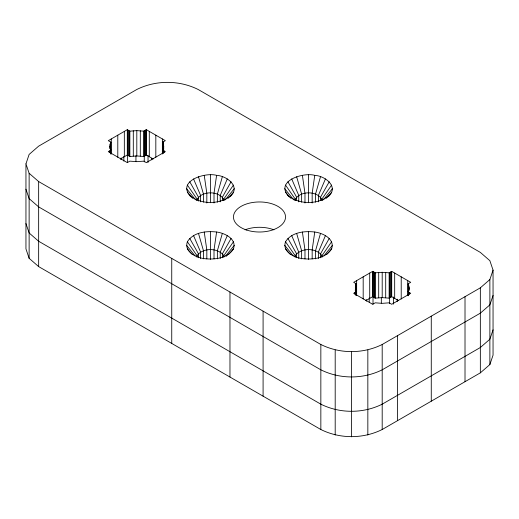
<?xml version="1.0" encoding="UTF-8"?>
<svg xmlns="http://www.w3.org/2000/svg" width="519" height="519" viewBox="0 0 519 519"><rect width="100%" height="100%" fill="white"/><g stroke="black" fill="none" stroke-linecap="round" stroke-linejoin="round"><path stroke-width="0.78" d="M109.918 148.525L110.145 144.126L110.832 142.128L108.289 140.662L127.304 129.679L129.854 131.151L136.808 130.626L143.769 131.151L146.319 129.679L165.334 140.662L162.784 142.128L162.791 153.339M162.784 142.128L163.699 146.15L162.791 150.166L165.334 151.639L146.319 162.616L143.776 161.15L136.808 161.675L129.841 161.15L127.304 162.616L108.289 151.639L110.832 150.173L109.918 146.15M355.301 290.99L355.534 285.794L356.216 283.802L353.673 282.33L372.687 271.353L375.237 272.825L382.198 272.3L389.153 272.825L391.702 271.353L410.717 282.33L408.174 283.802L408.174 295.798M408.174 283.802L409.089 287.824L408.174 291.84L410.717 293.313L391.702 304.29L389.166 302.824L382.198 303.349L375.231 302.824L372.687 304.29L353.673 293.313L356.216 291.84L355.301 287.824M190.83 196.733C176.123 181.254 204.888 172.016 216.598 175.344L214.01 193.315L214.01 203.007M216.598 232.012C224.682 233.025 237.021 238.902 233.472 248.893C227.497 258.468 214.516 259.844 204.239 258.631C196.156 257.619 183.817 251.747 187.365 241.757C193.34 232.175 206.322 230.799 216.598 232.012L214.01 249.983L214.01 258.871M288.986 196.733C274.279 181.254 303.044 172.016 314.748 175.344L312.166 193.315L312.166 203.007M314.748 232.012C322.831 233.025 335.177 238.902 331.622 248.893C325.647 258.468 312.665 259.844 302.395 258.631C294.312 257.619 281.966 251.747 285.521 241.757C291.496 232.175 304.478 230.799 314.748 232.012L312.166 249.983L312.166 258.871M196.695 200.36C200.756 190.33 220.082 190.33 224.143 200.36M230.008 196.733C241.4 186.963 226.913 175.824 216.598 175.344M294.844 200.36C298.912 190.33 318.238 190.33 322.299 200.36M328.157 196.733C339.556 186.963 325.069 175.824 314.748 175.344M222.353 176.726L217.364 194.112L217.364 202.196M222.353 233.394L217.364 250.781L217.364 258.864M320.502 176.726L315.513 194.112L315.513 202.196M320.502 233.394L315.513 250.781L315.513 258.864M25.95 163.861L29.129 154.435L38.653 146.15L136.808 89.482C155.882 79.997 179.081 79.997 198.154 89.482L480.347 252.403L489.871 260.687L493.05 270.114L493.05 355.139L489.871 364.565L480.347 372.85L382.192 429.518C363.118 439.003 339.919 439.003 320.846 429.518L38.653 266.597L29.129 258.313L25.95 248.886L25.95 163.861L29.129 173.288L29.129 258.313M489.871 364.565L489.871 279.54L493.05 270.114M493.05 295.447L489.871 304.867L480.347 313.152L382.192 369.82C363.118 379.305 339.919 379.305 320.846 369.82L38.653 206.899L29.129 198.615L25.95 189.188M493.05 329.812L489.871 339.231L480.347 347.516L382.192 404.184C363.118 413.669 339.919 413.669 320.846 404.184L38.653 241.264L29.129 232.979L25.95 223.553M227.296 178.912L220.238 195.384L220.238 201.852M227.296 235.581L220.238 252.052L220.238 258.52M325.445 178.912L318.394 195.384L318.394 201.852M325.445 235.581L318.394 252.052L318.394 258.52M231.085 181.767L222.443 197.045L222.443 200.282M231.085 238.435L222.443 253.713L222.443 257.755M329.241 181.767L320.599 197.045L320.599 200.282M329.241 238.435L320.599 253.713L320.599 257.755M233.472 185.088L223.832 198.978L223.832 200.594M223.832 257.268L223.832 255.646L233.472 241.757M331.622 185.088L321.988 198.978L321.988 200.594M321.988 257.268L321.988 255.646L331.622 241.757M197.006 257.268L197.006 255.646C202.903 247.557 217.935 247.557 223.832 255.646M295.162 257.268L295.162 255.646C301.059 247.557 316.084 247.557 321.988 255.646M225.304 199.815L234.283 188.657M225.797 255.861L234.283 245.325M323.454 199.815L332.439 188.657M323.953 255.861L332.439 245.325M226.284 256.256L227.296 255.069M228.113 198.284L233.472 192.218M228.652 254.342L233.472 248.893M326.269 198.284L331.622 192.218M326.801 254.342L331.622 248.893M29.129 173.288L38.653 181.566L320.846 344.493C339.919 353.977 363.118 353.977 382.192 344.493L480.347 287.824L489.871 279.54M231.085 195.546C219.66 204.817 201.177 204.817 189.753 195.546M329.241 195.546C317.816 204.817 299.327 204.817 287.909 195.546M120.408 158.989L127.304 155.012L129.854 156.485L136.808 155.96L143.769 156.485L146.319 155.012L153.209 158.989M365.798 300.663L372.687 296.686L375.237 298.153L382.198 297.627L389.153 298.153L391.702 296.686L398.598 300.663M285.521 192.218L290.88 198.284M285.521 248.893L290.342 254.342M187.365 192.218L192.724 198.284M187.365 248.893L192.186 254.342M284.71 188.657L293.689 199.815M284.71 245.325L293.19 255.861M186.555 188.657L195.533 199.815M186.555 245.325L195.034 255.861M285.521 185.088L295.162 198.978L295.162 200.594M285.521 241.757L295.162 255.646M187.365 185.088L197.006 198.978L197.006 200.594M187.365 241.757L197.006 255.646M287.909 181.767L296.55 197.045L296.55 200.282M287.909 238.435L296.55 253.713L296.55 257.755M189.753 181.767L198.394 197.045L198.394 201.087M189.753 238.435L198.394 253.713L198.394 257.755M291.697 178.912L298.756 195.384L298.756 201.852M291.697 235.581L298.756 252.052L298.756 258.52M193.542 178.912L200.6 195.384L200.6 201.852M193.542 235.581L200.6 252.052L200.6 258.52M296.641 176.726L301.63 194.112L301.63 202.196M296.641 233.394L301.63 250.781L301.63 258.864M198.485 176.726L203.474 194.112L203.474 202.196M198.485 233.394L203.474 250.781L203.474 258.864M302.395 175.344L304.977 193.315L304.977 203.007M302.395 232.012L304.977 249.983L304.977 258.871M204.239 175.344L206.828 193.315L206.828 203.007M204.239 232.012L206.828 249.983L206.828 258.871M480.347 287.824L480.347 372.85M465.011 296.68L465.011 381.705M431.27 316.155L431.27 401.181M409.446 292.573L409.446 294.156M409.089 287.824L409.089 290.199M408.855 285.8L408.855 290.549M408.576 292.074L408.576 295.24M407.746 280.617L407.746 295.655M401.213 276.841L401.213 299.009M397.528 335.637L397.528 420.662M397.204 299.139L397.204 301.533M394.674 273.065L394.674 298.399M393.421 296.952L393.421 304.147M391.702 271.353L391.702 296.686M391.307 271.58L391.307 296.913M390.431 272.086L390.431 297.419M389.555 272.592L389.639 303.563M389.153 272.825L389.153 298.153M385.701 272.43L385.701 297.763M382.198 272.3L382.198 297.627M382.192 344.493L382.192 429.518M381.322 297.478L381.322 303.07M378.695 272.43L378.695 297.757M375.237 272.825L375.237 298.153M374.841 272.592L374.841 297.925M373.965 272.086L373.965 297.419M373.09 271.58L373.012 304.186M372.687 271.353L372.687 296.686M369.716 273.065L369.716 298.399M369.23 298.003L369.23 302M367.841 349.994L367.841 435.019M366.466 299.606L366.466 301.202M363.183 276.841L363.183 299.009M356.644 280.617L356.644 295.655M356.216 283.802L356.216 295.006M355.82 283.569L355.82 295.447M355.534 285.794L355.534 290.549M354.944 292.573L354.944 294.156M351.519 351.824L351.519 436.849M335.196 349.994L335.196 435.019M320.846 344.493L320.846 429.518M308.571 174.877L308.571 202.734M308.571 231.545L308.571 259.403M263.088 311.147L263.088 396.172M229.969 292.022L229.969 377.047M210.416 174.877L210.416 202.734M210.416 231.545L210.416 259.403M171.744 258.404L171.744 343.435M164.062 150.906L164.062 152.489M163.699 146.15L163.699 149.316M163.472 144.126L163.472 148.875M163.187 141.901L163.187 153.566M162.363 138.943L162.363 153.981M155.823 135.167L155.823 157.335M151.814 158.263L151.814 159.858M149.29 131.398L149.29 156.725M148.038 155.278L148.038 162.473M146.319 129.679L146.319 155.012M145.917 129.912L145.917 155.239M145.041 130.418L145.041 155.745M144.256 156.297L144.256 161.889M144.165 130.924L144.165 156.251M143.769 131.151L143.769 156.485M140.312 130.756L140.312 156.089M136.808 130.626L136.808 155.96M135.939 155.804L135.939 161.403M133.305 130.756L133.305 156.089M129.854 131.151L129.854 156.485M129.452 130.924L129.452 156.251M128.576 130.418L128.576 155.745M127.7 129.912L127.7 155.239M127.622 155.317L127.622 162.512M127.304 129.679L127.304 155.012M124.333 131.398L124.333 156.725M123.846 156.336L123.846 161.13M121.076 157.932L121.076 159.528M117.794 135.167L117.794 157.335M111.261 138.943L111.261 153.981M110.832 142.128L110.832 154.13M110.43 150.4L110.43 153.566M110.145 144.126L110.145 148.875M109.561 150.906L109.561 152.489M38.653 181.566L38.653 266.597M245.046 229.82A26.028 15.025 0 0 1 273.954 229.82M246.486 230.001A26.028 15.025 0 0 0 285.528 216.987A26.028 15.025 0 0 0 246.486 203.973A26.028 15.025 0 0 0 246.486 230.001"/></g></svg>
